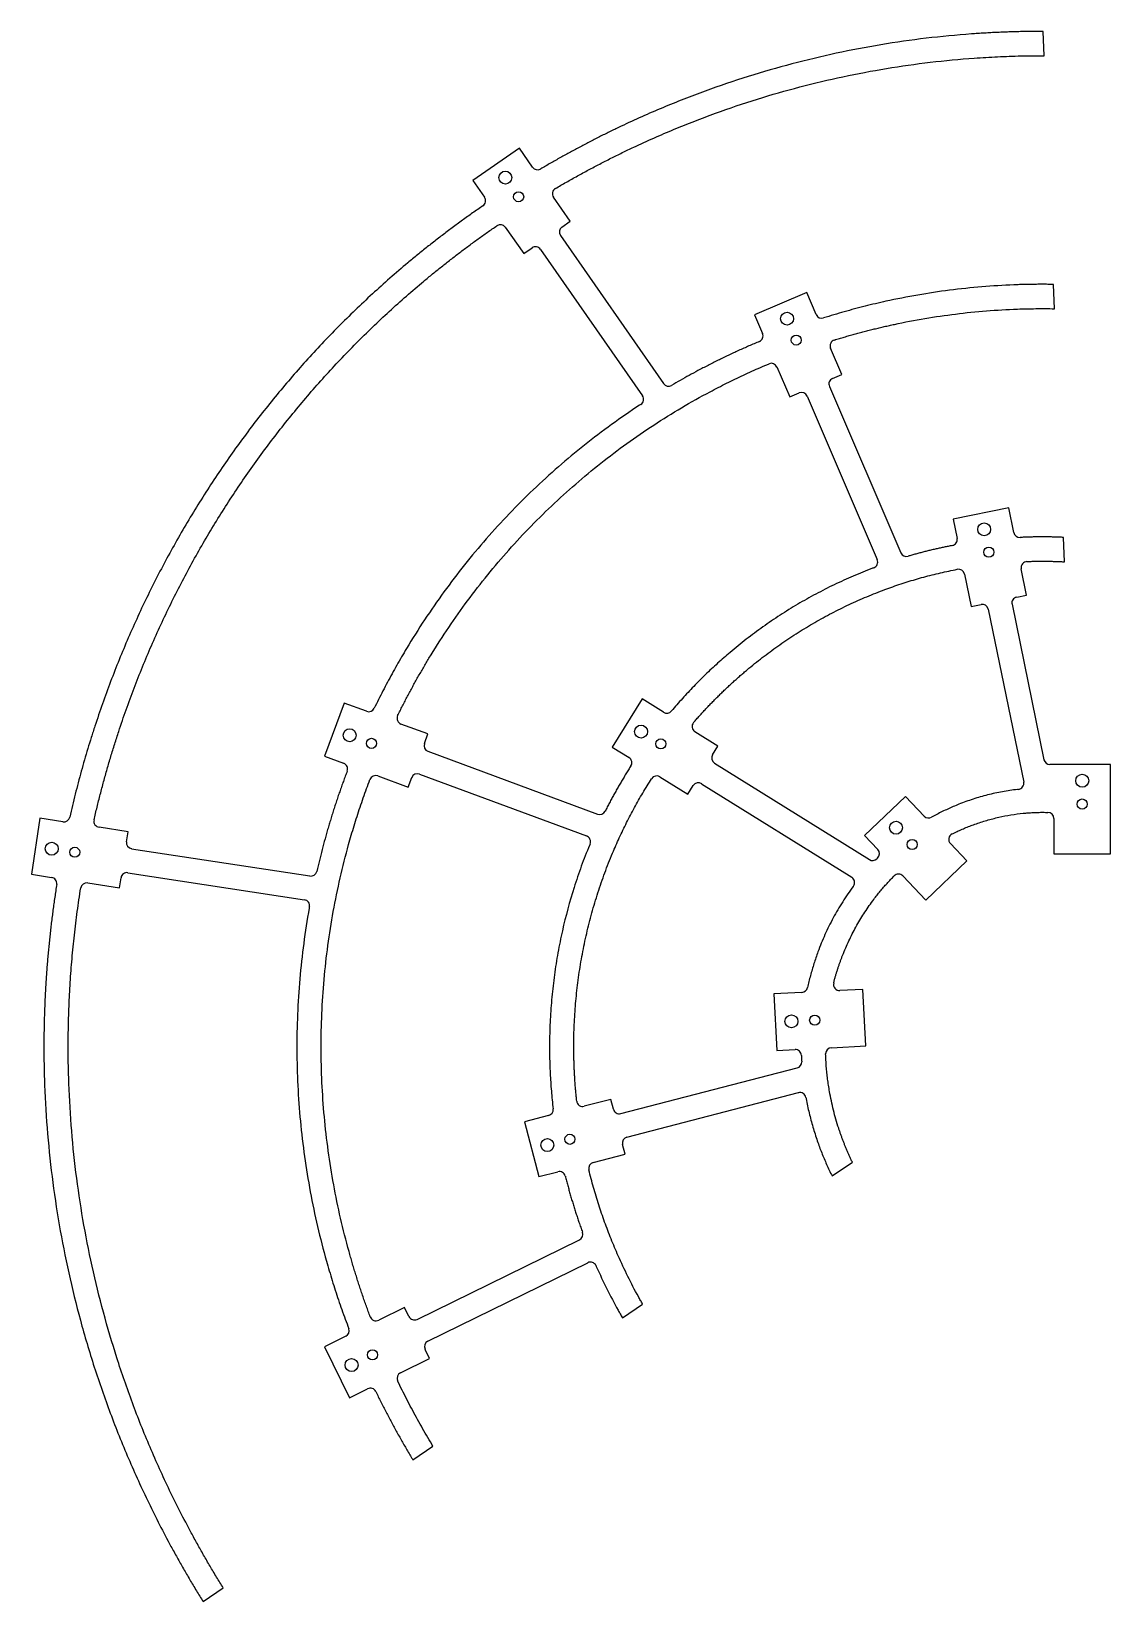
# Model space of a CAD drawing. Header units: millimetres. Extents: x -25.9 to 0.7, y -14.7 to 24.1.
import ezdxf

# ---------------------------------------------------------------- set-up
doc = ezdxf.new("R2010")
doc.units = ezdxf.units.MM

msp = doc.modelspace()

# ---------------------------------------------------------------- linework, layer by layer
at = {"color": 7, "linetype": 'Continuous', "lineweight": 25}
for p, q in [((-0.937, 23.471), (-0.961, 24.071)), ((-13.895, 21.19), (-15.045, 20.39)), ((-13.568, 20.719), (-13.895, 21.19)), ((-15.045, 20.39), (-14.756, 19.976)), ((-12.639, 19.384), (-13.052, 19.978)), ((-12.844, 19.242), (-12.639, 19.384)), ((-14.242, 19.237), (-13.788, 18.585)), ((-12.881, 19.033), (-10.337, 15.377)), ((-13.788, 18.585), (-13.583, 18.727)), ((-13.374, 18.69), (-10.857, 15.074)), ((-6.801, 17.624), (-8.088, 17.072)), ((-6.569, 17.082), (-6.801, 17.624)), ((-0.688, 17.225), (-0.712, 17.826)), ((-8.088, 17.072), (-7.892, 16.615)), ((-5.934, 15.602), (-6.212, 16.25)), ((-7.537, 15.788), (-7.22, 15.05)), ((-6.163, 15.504), (-5.934, 15.602)), ((-7.22, 15.05), (-6.99, 15.149)), ((-6.242, 15.307), (-4.48, 11.2)), ((-6.793, 15.07), (-5.06, 11.032)), ((-1.816, 12.313), (-3.187, 12.031)), ((-3.187, 12.031), (-3.09, 11.558)), ((-1.69, 11.701), (-1.816, 12.313)), ((-0.438, 10.98), (-0.463, 11.582)), ((-2.909, 10.677), (-2.744, 9.876)), ((-1.373, 10.158), (-1.506, 10.807)), ((-1.618, 10.108), (-1.373, 10.158)), ((-2.744, 9.876), (-2.499, 9.926)), ((-2.322, 9.81), (-1.445, 5.542)), ((-1.734, 9.931), (-0.946, 6.095)), ((-18.216, 7.493), (-18.702, 6.18)), ((-17.665, 7.289), (-18.216, 7.493)), ((-10.86, 7.594), (-11.601, 6.406)), ((-10.335, 7.266), (-10.86, 7.594)), ((-16.153, 6.729), (-16.817, 6.975)), ((-16.24, 6.495), (-16.153, 6.729)), ((-8.993, 6.43), (-9.562, 6.785)), ((-16.151, 6.302), (-11.963, 4.751)), ((-11.601, 6.406), (-11.188, 6.149)), ((-9.125, 6.218), (-8.993, 6.43)), ((-18.702, 6.18), (-18.234, 6.007)), ((-9.077, 6.011), (-5.254, 3.628)), ((0.7, 5.975), (-0.799, 5.975)), ((0.7, 3.775), (0.7, 5.975)), ((-17.39, 5.694), (-16.639, 5.416)), ((-16.639, 5.416), (-16.553, 5.651)), ((-16.36, 5.739), (-12.237, 4.212)), ((-10.425, 5.673), (-9.734, 5.242)), ((-9.734, 5.242), (-9.601, 5.454)), ((-9.395, 5.502), (-5.689, 3.192)), ((-4.366, 5.189), (-5.379, 4.223)), ((-3.901, 4.701), (-4.366, 5.189)), ((-25.729, 4.65), (-25.941, 3.266)), ((-25.164, 4.563), (-25.729, 4.65)), ((-23.554, 4.316), (-24.272, 4.426)), ((-23.592, 4.069), (-23.554, 4.316)), ((-0.7, 4.644), (-0.7, 3.775)), ((-23.466, 3.898), (-19.065, 3.224)), ((-5.379, 4.223), (-5.049, 3.876)), ((-2.848, 3.596), (-3.256, 4.024)), ((-5.051, 3.667), (-5.068, 3.65)), ((-3.862, 2.63), (-2.848, 3.596)), ((-0.7, 3.775), (0.7, 3.775)), ((-25.941, 3.266), (-25.441, 3.189)), ((-23.766, 2.933), (-23.728, 3.18)), ((-23.557, 3.305), (-19.202, 2.638)), ((-4.428, 3.224), (-3.862, 2.63)), ((-24.551, 3.053), (-23.766, 2.933)), ((-5.416, 0.426), (-5.984, 0.397)), ((-5.345, -0.972), (-5.416, 0.426)), ((-6.92, 0.35), (-7.613, 0.315)), ((-7.613, 0.315), (-7.542, -1.083)), ((-7.542, -1.083), (-7.09, -1.061)), ((-6.191, -1.015), (-5.345, -0.972)), ((-11.391, -2.64), (-7.038, -1.513)), ((-11.637, -2.29), (-12.293, -2.46)), ((-11.574, -2.532), (-11.637, -2.29)), ((-11.241, -3.221), (-7.007, -2.124)), ((-13.173, -2.688), (-13.766, -2.842)), ((-13.766, -2.842), (-13.415, -4.197)), ((-11.286, -3.646), (-11.348, -3.404)), ((-12.072, -3.849), (-11.286, -3.646)), ((-6.176, -4.179), (-5.674, -3.84)), ((-13.415, -4.197), (-12.943, -4.075)), ((-16.42, -7.72), (-12.412, -5.754)), ((-16.155, -8.259), (-12.206, -6.322)), ((-11.351, -7.681), (-10.852, -7.344)), ((-16.73, -7.427), (-17.368, -7.74)), ((-16.62, -7.652), (-16.73, -7.427)), ((-18.18, -8.138), (-18.706, -8.396)), ((-18.706, -8.396), (-18.089, -9.653)), ((-16.114, -8.684), (-16.224, -8.46)), ((-16.832, -9.036), (-16.114, -8.684)), ((-18.089, -9.653), (-17.64, -9.432)), ((-16.526, -11.183), (-16.029, -10.847)), ((-21.703, -14.686), (-21.205, -14.349))]:
    msp.add_line(p, q, dxfattribs=at)
for centre, radius in [((-14.241, 20.462), 0.16), ((-13.913, 19.99), 0.125), ((-7.287, 16.98), 0.16), ((-7.06, 16.452), 0.125), ((-2.421, 11.78), 0.16), ((-2.305, 11.217), 0.125), ((-18.084, 6.698), 0.16), ((-17.545, 6.498), 0.125), ((-10.891, 6.788), 0.16), ((-10.403, 6.484), 0.125), ((0, 5.575), 0.16), ((0, 5), 0.125), ((-4.597, 4.416), 0.16), ((-25.439, 3.897), 0.16), ((-24.871, 3.81), 0.125), ((-4.2, 4), 0.125), ((-7.178, -0.364), 0.16), ((-6.604, -0.335), 0.125), ((-13.204, -3.419), 0.16), ((-12.647, -3.275), 0.125), ((-17.522, -8.595), 0.125), ((-18.038, -8.848), 0.16)]:
    msp.add_circle(centre, radius, dxfattribs=at)
for centre, start, end in [((-13.445, 20.805), 214.8378, 300.5711), ((-12.929, 20.064), 120.4097, 214.8378), ((-14.879, 19.89), 304.5058, 34.8378), ((-14.365, 19.151), 34.8378, 124.4933), ((-12.758, 19.119), 124.8378, 214.8376), ((-13.497, 18.604), 34.8376, 124.8378), ((-6.431, 17.141), 203.2255, 287.4552), ((-8.029, 16.555), 292.7767, 23.2255), ((-6.074, 16.31), 107.1548, 203.2255), ((-7.674, 15.728), 23.2255, 112.7536), ((-6.104, 15.366), 113.2255, 203.2255), ((-10.214, 15.463), 214.8376, 300.3787), ((-6.931, 15.011), 23.2255, 113.2255), ((-10.98, 14.988), 303.1628, 34.8376), ((-1.543, 11.731), 191.6122, 272.6859), ((-3.237, 11.528), 280.9341, 11.6122), ((-5.198, 10.973), 290.6657, 23.2255), ((-4.342, 11.259), 203.2255, 286.3792), ((-1.359, 10.837), 91.9414, 191.6122), ((-3.056, 10.646), 11.6122, 100.8789), ((-1.587, 9.961), 101.6122, 191.6122), ((-2.469, 9.78), 11.6122, 101.6122), ((-17.613, 7.43), 249.6773, 334.1515), ((-16.765, 7.116), 153.8776, 249.6773), ((-10.255, 7.394), 238.0655, 319.7131), ((-9.483, 6.912), 139.0657, 238.0655), ((-16.099, 6.442), 159.6773, 249.6773), ((-8.998, 6.139), 148.0655, 238.0655), ((-18.286, 5.866), 339.2456, 69.6773), ((-11.268, 6.021), 327.4308, 58.0655), ((-0.799, 6.125), 191.6122, 270), ((-17.442, 5.554), 69.6773, 159.2244), ((-16.412, 5.598), 69.6773, 159.6773), ((-10.504, 5.545), 58.0655, 147.3825), ((-9.474, 5.375), 58.0655, 148.0655), ((-1.592, 5.512), 276.2977, 11.6122), ((-25.141, 4.711), 261.2905, 347.1577), ((-11.911, 4.891), 249.6773, 333.2583), ((-3.792, 4.805), 223.6028, 299.0759), ((-0.85, 4.644), 0, 88.4315), ((-24.249, 4.575), 167.0066, 261.2905), ((-23.444, 4.047), 171.2905, 261.2901), ((-12.289, 4.071), 337.2755, 69.6773), ((-5.157, 3.773), 314.9829, 43.6028), ((-3.147, 4.127), 116.4506, 223.6028), ((-5.175, 3.756), 238.0655, 315.2042), ((-25.464, 3.041), 350.9699, 81.2905), ((-23.58, 3.157), 81.2901, 171.2905), ((-19.042, 3.372), 261.2901, 347.011), ((-5.768, 3.065), 323.3733, 58.0655), ((-4.537, 3.121), 43.6028, 135.2121), ((-24.574, 2.905), 81.2905, 170.9582), ((-19.224, 2.49), 349.682, 81.2901), ((-6.928, 0.5), 272.9039, 347.7422), ((-5.991, 0.547), 165.3732, 272.9039), ((-7.083, -1.21), 1.8291, 92.9039), ((-6.184, -1.165), 92.9039, 181.6727), ((-7.076, -1.368), 284.5181, 3.0957), ((-6.97, -2.27), 10.3148, 104.5181), ((-13.21, -2.543), 284.5181, 6.6688), ((-12.33, -2.315), 186.1004, 284.5181), ((-11.429, -2.495), 194.5181, 284.5181), ((-11.203, -3.366), 104.5181, 194.5181), ((-12.034, -3.994), 104.5181, 193.8758), ((-12.906, -4.22), 13.9185, 104.5181), ((-12.478, -5.619), 296.1292, 20.0889), ((-12.14, -6.456), 23.8673, 116.1292), ((-17.434, -7.605), 200.5735, 296.1292), ((-16.486, -7.585), 206.1292, 296.1292), ((-18.246, -8.003), 296.1292, 20.8258), ((-16.089, -8.393), 116.1292, 206.1292), ((-16.765, -9.171), 116.1292, 205.7007), ((-17.574, -9.567), 25.72, 116.1292)]:
    msp.add_arc(centre, 0.15, start, end, dxfattribs=at)
for points, knots in [([(-0.961, 24.071), (-1.015, 24.071), (-1.123, 24.071), (-1.284, 24.069), (-1.446, 24.067), (-1.607, 24.063), (-1.768, 24.059), (-1.93, 24.053), (-2.091, 24.046), (-2.253, 24.038), (-2.414, 24.029), (-2.576, 24.019), (-3.057, 23.986), (-3.857, 23.909), (-4.97, 23.75), (-6.074, 23.539), (-7.168, 23.277), (-8.248, 22.966), (-9.135, 22.665), (-9.836, 22.399), (-10.357, 22.189), (-10.873, 21.966), (-11.299, 21.77), (-11.637, 21.608), (-11.889, 21.483), (-12.139, 21.356), (-12.388, 21.226), (-12.635, 21.093), (-12.881, 20.957), (-13.126, 20.818), (-13.287, 20.723), (-13.368, 20.676)], [0, 0, 0, 0, 0.012403, 0.024805, 0.037208, 0.049613, 0.062019, 0.074427, 0.086838, 0.099253, 0.111671, 0.124094, 0.136522, 0.222842, 0.309231, 0.395569, 0.481929, 0.568227, 0.654616, 0.697781, 0.740936, 0.784105, 0.827309, 0.848897, 0.870479, 0.892058, 0.913636, 0.935217, 0.956802, 0.978396, 1, 1, 1, 1]), ([(-13.005, 20.194), (-12.96, 20.22), (-12.87, 20.272), (-12.735, 20.35), (-12.599, 20.427), (-12.462, 20.503), (-12.325, 20.578), (-12.188, 20.652), (-12.05, 20.725), (-11.912, 20.798), (-11.773, 20.869), (-11.634, 20.939), (-11.494, 21.009), (-11.354, 21.078), (-11.214, 21.146), (-10.955, 21.268), (-10.576, 21.441), (-10.074, 21.656), (-9.567, 21.86), (-8.885, 22.116), (-8.022, 22.407), (-6.972, 22.708), (-5.909, 22.961), (-4.835, 23.164), (-3.753, 23.317), (-2.932, 23.394), (-2.377, 23.431), (-2.089, 23.446), (-1.801, 23.458), (-1.513, 23.466), (-1.225, 23.47), (-1.033, 23.471), (-0.937, 23.471)], [0, 0, 0, 0, 0.012348, 0.024691, 0.037031, 0.049369, 0.061704, 0.074037, 0.086369, 0.098701, 0.111032, 0.123363, 0.135695, 0.148028, 0.160364, 0.172701, 0.2159, 0.259065, 0.30222, 0.345387, 0.431761, 0.51805, 0.604389, 0.690709, 0.777066, 0.863362, 0.886161, 0.908945, 0.931718, 0.954482, 0.977242, 1, 1, 1, 1]), ([(-14.794, 19.766), (-14.837, 19.737), (-14.922, 19.678), (-15.049, 19.589), (-15.176, 19.499), (-15.302, 19.408), (-15.427, 19.316), (-15.552, 19.224), (-15.676, 19.131), (-15.8, 19.037), (-15.923, 18.942), (-16.046, 18.847), (-16.168, 18.75), (-16.289, 18.653), (-16.41, 18.556), (-16.53, 18.457), (-16.759, 18.267), (-17.093, 17.98), (-17.526, 17.591), (-17.951, 17.192), (-18.504, 16.646), (-19.171, 15.94), (-19.93, 15.056), (-20.648, 14.138), (-21.322, 13.188), (-21.951, 12.207), (-22.534, 11.198), (-23.07, 10.163), (-23.476, 9.281), (-23.776, 8.564), (-23.988, 8.022), (-24.188, 7.475), (-24.344, 7.015), (-24.463, 6.645), (-24.549, 6.367), (-24.631, 6.088), (-24.71, 5.808), (-24.786, 5.527), (-24.859, 5.245), (-24.929, 4.962), (-24.973, 4.773), (-24.995, 4.678)], [0, 0, 0, 0, 0.008339, 0.016675, 0.02501, 0.033344, 0.041677, 0.050009, 0.058341, 0.066673, 0.075005, 0.083338, 0.091672, 0.100007, 0.108344, 0.116683, 0.125024, 0.156267, 0.187506, 0.218759, 0.250042, 0.312515, 0.375047, 0.43754, 0.500045, 0.562515, 0.625035, 0.6875, 0.750023, 0.781273, 0.812511, 0.843753, 0.875014, 0.890635, 0.906252, 0.921868, 0.937484, 0.953104, 0.968728, 0.98436, 1, 1, 1, 1]), ([(-24.395, 4.608), (-24.383, 4.661), (-24.358, 4.766), (-24.32, 4.924), (-24.281, 5.081), (-24.241, 5.238), (-24.2, 5.395), (-24.158, 5.551), (-24.115, 5.707), (-24.071, 5.863), (-24.026, 6.018), (-23.98, 6.173), (-23.933, 6.328), (-23.885, 6.483), (-23.835, 6.637), (-23.743, 6.919), (-23.604, 7.328), (-23.408, 7.86), (-23.2, 8.387), (-22.906, 9.084), (-22.51, 9.941), (-21.987, 10.947), (-21.418, 11.928), (-20.805, 12.881), (-20.148, 13.805), (-19.448, 14.697), (-18.709, 15.556), (-18.059, 16.242), (-17.521, 16.773), (-17.108, 17.161), (-16.686, 17.539), (-16.328, 17.846), (-16.036, 18.086), (-15.816, 18.264), (-15.593, 18.439), (-15.368, 18.612), (-15.142, 18.782), (-14.913, 18.949), (-14.683, 19.113), (-14.527, 19.221), (-14.45, 19.275)], [0, 0, 0, 0, 0.008941, 0.01788, 0.026815, 0.035748, 0.044679, 0.053608, 0.062536, 0.071462, 0.080389, 0.089315, 0.098241, 0.107168, 0.116096, 0.125025, 0.156292, 0.18754, 0.218786, 0.250046, 0.312573, 0.37505, 0.437571, 0.500046, 0.562546, 0.625039, 0.68756, 0.750028, 0.781302, 0.812547, 0.843779, 0.875016, 0.890649, 0.906274, 0.921895, 0.937513, 0.95313, 0.968749, 0.984371, 1, 1, 1, 1]), ([(-0.712, 17.826), (-0.758, 17.827), (-0.851, 17.828), (-0.99, 17.828), (-1.129, 17.828), (-1.268, 17.826), (-1.407, 17.824), (-1.546, 17.82), (-1.904, 17.807), (-2.481, 17.772), (-3.274, 17.688), (-4.063, 17.569), (-4.672, 17.449), (-5.104, 17.35), (-5.363, 17.288), (-5.62, 17.221), (-5.876, 17.151), (-6.132, 17.077), (-6.301, 17.024), (-6.386, 16.998)], [0, 0, 0, 0, 0.0241196, 0.0482426, 0.0723706, 0.0965049, 0.1206471, 0.1447987, 0.168961, 0.3074302, 0.4459951, 0.5844178, 0.7230014, 0.769181, 0.815342, 0.8614944, 0.9076482, 0.9538134, 1, 1, 1, 1]), ([(-6.118, 16.453), (-6.077, 16.465), (-5.996, 16.49), (-5.874, 16.527), (-5.751, 16.562), (-5.628, 16.597), (-5.505, 16.63), (-5.382, 16.663), (-5.258, 16.695), (-5.134, 16.726), (-5.01, 16.756), (-4.886, 16.785), (-4.762, 16.813), (-4.429, 16.886), (-3.886, 16.99), (-3.128, 17.101), (-2.366, 17.179), (-1.78, 17.213), (-1.373, 17.224), (-1.144, 17.228), (-0.916, 17.229), (-0.764, 17.227), (-0.688, 17.225)], [0, 0, 0, 0, 0.023184, 0.046363, 0.069536, 0.092706, 0.115873, 0.139039, 0.162205, 0.185373, 0.208543, 0.231717, 0.254896, 0.278081, 0.417178, 0.556121, 0.695162, 0.834138, 0.875638, 0.91711, 0.958562, 1, 1, 1, 1]), ([(-7.971, 16.417), (-8.014, 16.399), (-8.1, 16.363), (-8.228, 16.307), (-8.356, 16.25), (-8.484, 16.193), (-8.611, 16.134), (-8.737, 16.075), (-8.863, 16.014), (-8.989, 15.953), (-9.114, 15.891), (-9.238, 15.827), (-9.362, 15.763), (-9.518, 15.681), (-9.705, 15.58), (-9.923, 15.458), (-10.066, 15.375), (-10.138, 15.333)], [0, 0, 0, 0, 0.0576956, 0.1153743, 0.1730397, 0.2306949, 0.2883436, 0.3459889, 0.4036344, 0.4612834, 0.5189392, 0.5766053, 0.6342851, 0.6919819, 0.7946452, 0.8973116, 1, 1, 1, 1]), ([(-16.9, 7.182), (-16.88, 7.222), (-16.84, 7.302), (-16.779, 7.423), (-16.718, 7.542), (-16.656, 7.662), (-16.593, 7.78), (-16.529, 7.898), (-16.464, 8.016), (-16.398, 8.133), (-16.331, 8.25), (-16.264, 8.366), (-16.196, 8.482), (-16.011, 8.789), (-15.699, 9.281), (-15.236, 9.942), (-14.745, 10.582), (-14.225, 11.199), (-13.679, 11.792), (-13.106, 12.361), (-12.509, 12.903), (-11.888, 13.418), (-11.245, 13.904), (-10.58, 14.361), (-9.895, 14.787), (-9.359, 15.088), (-8.985, 15.283), (-8.779, 15.387), (-8.573, 15.489), (-8.365, 15.587), (-8.155, 15.683), (-7.945, 15.777), (-7.803, 15.837), (-7.732, 15.867)], [0, 0, 0, 0, 0.01044, 0.020875, 0.031306, 0.041731, 0.052153, 0.062572, 0.072988, 0.083403, 0.093815, 0.104227, 0.114638, 0.12505, 0.187571, 0.250072, 0.312622, 0.375077, 0.437578, 0.500073, 0.562614, 0.625066, 0.687563, 0.750056, 0.81259, 0.875031, 0.892891, 0.910743, 0.928591, 0.946438, 0.964286, 0.982139, 1, 1, 1, 1]), ([(-10.898, 14.862), (-10.908, 14.856), (-11.152, 14.696), (-11.623, 14.371), (-12.291, 13.865), (-12.936, 13.328), (-13.555, 12.763), (-14.149, 12.17), (-14.715, 11.551), (-15.253, 10.908), (-15.761, 10.241), (-16.239, 9.552), (-16.58, 9.011), (-16.803, 8.633), (-16.922, 8.426), (-17.039, 8.216), (-17.153, 8.006), (-17.264, 7.793), (-17.373, 7.58), (-17.443, 7.436), (-17.478, 7.364)], [0, 0, 0, 0, 0.003634, 0.086678, 0.169735, 0.252711, 0.335811, 0.418832, 0.501868, 0.584821, 0.66791, 0.750916, 0.833952, 0.85765, 0.88135, 0.905054, 0.928768, 0.952494, 0.976237, 1, 1, 1, 1]), ([(-3.208, 11.381), (-3.242, 11.374), (-3.309, 11.361), (-3.409, 11.34), (-3.509, 11.319), (-3.609, 11.296), (-3.709, 11.273), (-3.809, 11.249), (-3.908, 11.223), (-4.008, 11.197), (-4.107, 11.171), (-4.204, 11.143), (-4.268, 11.125), (-4.3, 11.116)], [0, 0, 0, 0, 0.091223, 0.182444, 0.273669, 0.364905, 0.45616, 0.547439, 0.638751, 0.730101, 0.821497, 0.912946, 1, 1, 1, 1]), ([(-0.463, 11.582), (-0.498, 11.583), (-0.57, 11.586), (-0.677, 11.59), (-0.784, 11.592), (-0.891, 11.593), (-0.998, 11.594), (-1.106, 11.593), (-1.213, 11.592), (-1.321, 11.589), (-1.428, 11.586), (-1.5, 11.582), (-1.536, 11.581)], [0, 0, 0, 0, 0.099768, 0.199565, 0.299399, 0.399279, 0.499213, 0.59921, 0.699279, 0.799428, 0.899665, 1, 1, 1, 1]), ([(-1.364, 10.987), (-1.33, 10.988), (-1.261, 10.991), (-1.158, 10.993), (-1.055, 10.994), (-0.952, 10.994), (-0.849, 10.993), (-0.746, 10.991), (-0.644, 10.988), (-0.541, 10.985), (-0.473, 10.981), (-0.438, 10.98)], [0, 0, 0, 0, 0.1114532, 0.2227982, 0.3340447, 0.4452025, 0.5562811, 0.6672904, 0.7782401, 0.88914, 1, 1, 1, 1]), ([(-5.145, 10.832), (-5.157, 10.828), (-5.327, 10.763), (-5.655, 10.63), (-6.122, 10.418), (-6.579, 10.185), (-7.026, 9.934), (-7.462, 9.663), (-7.885, 9.375), (-8.297, 9.069), (-8.615, 8.811), (-8.849, 8.61), (-9.002, 8.474), (-9.152, 8.336), (-9.301, 8.195), (-9.447, 8.051), (-9.59, 7.905), (-9.732, 7.757), (-9.87, 7.606), (-10.007, 7.453), (-10.096, 7.349), (-10.141, 7.297)], [0, 0, 0, 0, 0.005796, 0.088611, 0.171564, 0.254403, 0.337302, 0.420091, 0.503014, 0.585813, 0.668699, 0.701825, 0.734927, 0.768015, 0.801098, 0.834185, 0.867285, 0.900408, 0.933562, 0.966756, 1, 1, 1, 1]), ([(-9.596, 7.01), (-9.571, 7.039), (-9.522, 7.096), (-9.446, 7.18), (-9.37, 7.264), (-9.293, 7.347), (-9.215, 7.429), (-9.137, 7.51), (-9.058, 7.59), (-8.978, 7.67), (-8.898, 7.749), (-8.816, 7.827), (-8.734, 7.904), (-8.651, 7.981), (-8.568, 8.057), (-8.484, 8.132), (-8.399, 8.206), (-8.313, 8.279), (-8.133, 8.43), (-7.853, 8.653), (-7.466, 8.936), (-7.067, 9.203), (-6.658, 9.453), (-6.239, 9.686), (-5.81, 9.901), (-5.373, 10.098), (-5.01, 10.244), (-4.726, 10.348), (-4.524, 10.417), (-4.321, 10.483), (-4.118, 10.545), (-3.913, 10.602), (-3.707, 10.656), (-3.5, 10.706), (-3.293, 10.752), (-3.153, 10.78), (-3.084, 10.794)], [0, 0, 0, 0, 0.014769, 0.029524, 0.044267, 0.058999, 0.073722, 0.088436, 0.103144, 0.117846, 0.132544, 0.147239, 0.161933, 0.176627, 0.191322, 0.20602, 0.220721, 0.235429, 0.250143, 0.312683, 0.375176, 0.437727, 0.500183, 0.562694, 0.625166, 0.687693, 0.750127, 0.778007, 0.805834, 0.833619, 0.861372, 0.889103, 0.916821, 0.944536, 0.972259, 1, 1, 1, 1]), ([(-11.141, 5.941), (-11.162, 5.908), (-11.204, 5.842), (-11.266, 5.742), (-11.326, 5.642), (-11.386, 5.542), (-11.445, 5.441), (-11.503, 5.339), (-11.559, 5.237), (-11.615, 5.135), (-11.67, 5.032), (-11.724, 4.928), (-11.76, 4.859), (-11.777, 4.824)], [0, 0, 0, 0, 0.091014, 0.181983, 0.272916, 0.36382, 0.454703, 0.545573, 0.636438, 0.727306, 0.818183, 0.909079, 1, 1, 1, 1]), ([(-18.146, 5.813), (-18.162, 5.771), (-18.194, 5.686), (-18.24, 5.56), (-18.286, 5.432), (-18.331, 5.305), (-18.375, 5.177), (-18.418, 5.048), (-18.46, 4.92), (-18.501, 4.791), (-18.541, 4.662), (-18.58, 4.532), (-18.619, 4.402), (-18.656, 4.272), (-18.706, 4.096), (-18.765, 3.875), (-18.833, 3.607), (-18.875, 3.428), (-18.896, 3.339)], [0, 0, 0, 0, 0.052256, 0.104509, 0.156762, 0.209017, 0.261277, 0.313544, 0.365821, 0.418111, 0.470417, 0.52274, 0.575085, 0.627452, 0.679846, 0.78659, 0.893301, 1, 1, 1, 1]), ([(-17.575, -7.658), (-17.591, -7.614), (-17.624, -7.526), (-17.672, -7.393), (-17.72, -7.26), (-17.766, -7.126), (-17.811, -6.992), (-17.855, -6.858), (-17.898, -6.724), (-17.941, -6.589), (-17.982, -6.454), (-18.022, -6.318), (-18.061, -6.183), (-18.163, -5.82), (-18.314, -5.227), (-18.485, -4.396), (-18.619, -3.56), (-18.716, -2.717), (-18.774, -1.872), (-18.795, -1.024), (-18.777, -0.177), (-18.721, 0.669), (-18.627, 1.511), (-18.494, 2.348), (-18.324, 3.178), (-18.166, 3.804), (-18.044, 4.231), (-17.975, 4.463), (-17.902, 4.694), (-17.827, 4.924), (-17.749, 5.153), (-17.668, 5.38), (-17.611, 5.531), (-17.583, 5.607)], [0, 0, 0, 0, 0.010429, 0.020855, 0.031277, 0.041697, 0.052116, 0.062533, 0.072949, 0.083365, 0.093782, 0.104199, 0.114619, 0.12504, 0.187589, 0.250056, 0.31257, 0.375067, 0.437612, 0.500075, 0.562588, 0.625076, 0.687613, 0.75006, 0.812555, 0.875028, 0.89291, 0.910777, 0.928633, 0.94648, 0.964321, 0.98216, 1, 1, 1, 1]), ([(-12.479, -2.331), (-12.483, -2.292), (-12.491, -2.216), (-12.502, -2.1), (-12.512, -1.985), (-12.52, -1.87), (-12.528, -1.754), (-12.534, -1.639), (-12.54, -1.523), (-12.544, -1.408), (-12.551, -1.157), (-12.553, -0.771), (-12.533, -0.251), (-12.491, 0.268), (-12.428, 0.785), (-12.343, 1.298), (-12.236, 1.808), (-12.108, 2.313), (-11.959, 2.812), (-11.789, 3.304), (-11.637, 3.691), (-11.513, 3.978), (-11.428, 4.168), (-11.339, 4.356), (-11.247, 4.543), (-11.152, 4.728), (-11.054, 4.911), (-10.953, 5.093), (-10.849, 5.272), (-10.741, 5.45), (-10.667, 5.568), (-10.63, 5.626)], [0, 0, 0, 0, 0.013915, 0.027822, 0.041724, 0.055621, 0.069514, 0.083405, 0.097295, 0.111184, 0.125075, 0.187637, 0.25012, 0.312652, 0.375148, 0.437694, 0.500158, 0.562814, 0.625284, 0.687678, 0.750111, 0.775196, 0.800239, 0.825249, 0.850232, 0.875197, 0.900151, 0.9251, 0.950053, 0.975017, 1, 1, 1, 1]), ([(-1.576, 5.363), (-1.584, 5.362), (-1.716, 5.347), (-1.971, 5.309), (-2.337, 5.229), (-2.696, 5.125), (-2.977, 5.023), (-3.184, 4.937), (-3.32, 4.877), (-3.455, 4.813), (-3.588, 4.745), (-3.676, 4.697), (-3.72, 4.674)], [0, 0, 0, 0, 0.0113429, 0.1759423, 0.3412907, 0.5057234, 0.6708178, 0.73652, 0.802246, 0.8680393, 0.933943, 1, 1, 1, 1]), ([(-3.214, 4.262), (-3.194, 4.272), (-3.153, 4.292), (-3.091, 4.321), (-3.029, 4.35), (-2.966, 4.377), (-2.904, 4.404), (-2.841, 4.43), (-2.777, 4.455), (-2.714, 4.479), (-2.575, 4.53), (-2.359, 4.6), (-2.061, 4.677), (-1.761, 4.735), (-1.518, 4.767), (-1.335, 4.783), (-1.212, 4.79), (-1.09, 4.795), (-0.968, 4.796), (-0.887, 4.795), (-0.846, 4.794)], [0, 0, 0, 0, 0.027938, 0.055839, 0.083708, 0.111549, 0.139368, 0.167169, 0.194957, 0.222736, 0.250513, 0.375802, 0.500675, 0.62585, 0.750499, 0.800616, 0.850593, 0.900461, 0.950253, 1, 1, 1, 1]), ([(-12.15, 4.013), (-12.155, 4.002), (-12.231, 3.821), (-12.369, 3.466), (-12.608, 2.768), (-12.8, 2.054), (-12.947, 1.331), (-13.034, 0.785), (-13.097, 0.235), (-13.137, -0.317), (-13.154, -0.87), (-13.149, -1.312), (-13.135, -1.644), (-13.123, -1.864), (-13.106, -2.085), (-13.086, -2.305), (-13.07, -2.452), (-13.061, -2.525)], [0, 0, 0, 0, 0.005435, 0.088311, 0.171263, 0.337029, 0.419855, 0.502808, 0.585654, 0.66856, 0.751369, 0.834285, 0.867405, 0.900527, 0.933661, 0.966815, 1, 1, 1, 1]), ([(-6.136, 0.585), (-6.13, 0.61), (-6.117, 0.66), (-6.096, 0.734), (-6.074, 0.807), (-6.051, 0.881), (-6.028, 0.954), (-6.003, 1.027), (-5.978, 1.099), (-5.951, 1.171), (-5.924, 1.243), (-5.858, 1.41), (-5.744, 1.668), (-5.567, 2.009), (-5.368, 2.336), (-5.196, 2.581), (-5.066, 2.749), (-4.986, 2.849), (-4.903, 2.946), (-4.819, 3.042), (-4.732, 3.136), (-4.673, 3.196), (-4.643, 3.227)], [0, 0, 0, 0, 0.0251152, 0.0502035, 0.075269, 0.1003158, 0.125348, 0.1503695, 0.1753846, 0.2003972, 0.2254114, 0.2504315, 0.3757857, 0.5005413, 0.6256702, 0.7503941, 0.792154, 0.833822, 0.8754192, 0.916967, 0.9584868, 1, 1, 1, 1]), ([(-25.316, 3.017), (-25.324, 2.964), (-25.34, 2.858), (-25.364, 2.699), (-25.387, 2.54), (-25.409, 2.381), (-25.429, 2.222), (-25.449, 2.062), (-25.468, 1.902), (-25.485, 1.743), (-25.502, 1.583), (-25.518, 1.423), (-25.533, 1.263), (-25.546, 1.102), (-25.559, 0.942), (-25.571, 0.782), (-25.591, 0.474), (-25.614, 0.019), (-25.631, -0.583), (-25.634, -1.186), (-25.618, -1.99), (-25.563, -2.994), (-25.441, -4.194), (-25.263, -5.387), (-25.029, -6.57), (-24.741, -7.742), (-24.398, -8.898), (-24.002, -10.037), (-23.553, -11.157), (-23.053, -12.254), (-22.639, -13.063), (-22.344, -13.6), (-22.189, -13.874), (-22.03, -14.147), (-21.868, -14.418), (-21.758, -14.596), (-21.703, -14.686)], [0, 0, 0, 0, 0.008714, 0.017425, 0.026136, 0.034845, 0.043554, 0.052262, 0.060971, 0.06968, 0.078389, 0.087099, 0.095811, 0.104525, 0.11324, 0.121958, 0.130679, 0.16333, 0.19598, 0.228647, 0.26135, 0.326659, 0.392005, 0.45732, 0.522653, 0.587946, 0.653299, 0.718594, 0.783939, 0.849249, 0.914571, 0.93166, 0.948744, 0.965827, 0.982912, 1, 1, 1, 1]), ([(-21.205, -14.349), (-21.233, -14.305), (-21.288, -14.215), (-21.37, -14.081), (-21.451, -13.946), (-21.531, -13.811), (-21.61, -13.675), (-21.689, -13.538), (-21.767, -13.401), (-21.843, -13.264), (-21.919, -13.126), (-22.156, -12.69), (-22.536, -11.946), (-23.021, -10.876), (-23.455, -9.785), (-23.839, -8.674), (-24.171, -7.548), (-24.451, -6.407), (-24.677, -5.255), (-24.849, -4.093), (-24.967, -2.924), (-25.019, -1.947), (-25.034, -1.164), (-25.031, -0.577), (-25.014, 0.01), (-24.989, 0.498), (-24.962, 0.888), (-24.938, 1.181), (-24.911, 1.473), (-24.88, 1.765), (-24.846, 2.057), (-24.808, 2.348), (-24.767, 2.638), (-24.737, 2.831), (-24.722, 2.928)], [0, 0, 0, 0, 0.008741, 0.017481, 0.026219, 0.034957, 0.043695, 0.052432, 0.06117, 0.069908, 0.078648, 0.087388, 0.152585, 0.217774, 0.282987, 0.348156, 0.413374, 0.478534, 0.543725, 0.608902, 0.6741, 0.739266, 0.771892, 0.804483, 0.837059, 0.869636, 0.885945, 0.902246, 0.918541, 0.934831, 0.95112, 0.96741, 0.983702, 1, 1, 1, 1]), ([(-5.648, 2.976), (-5.65, 2.973), (-5.743, 2.848), (-5.919, 2.591), (-6.152, 2.193), (-6.356, 1.78), (-6.491, 1.448), (-6.576, 1.207), (-6.624, 1.061), (-6.669, 0.914), (-6.71, 0.767), (-6.748, 0.618), (-6.77, 0.518), (-6.781, 0.468)], [0, 0, 0, 0, 0.00336, 0.169333, 0.335896, 0.501707, 0.668083, 0.723327, 0.778561, 0.833817, 0.889122, 0.944507, 1, 1, 1, 1]), ([(-19.077, 2.463), (-19.079, 2.451), (-19.134, 2.151), (-19.226, 1.559), (-19.322, 0.685), (-19.378, -0.193), (-19.395, -1.072), (-19.371, -1.952), (-19.308, -2.829), (-19.205, -3.703), (-19.063, -4.57), (-18.883, -5.431), (-18.716, -6.08), (-18.588, -6.523), (-18.515, -6.763), (-18.44, -7.002), (-18.361, -7.241), (-18.279, -7.478), (-18.194, -7.715), (-18.135, -7.872), (-18.106, -7.95)], [0, 0, 0, 0, 0.003428, 0.086423, 0.16955, 0.25259, 0.335669, 0.41866, 0.501772, 0.584799, 0.667855, 0.750828, 0.833923, 0.857651, 0.881371, 0.905088, 0.928805, 0.952527, 0.976257, 1, 1, 1, 1]), ([(-6.933, -1.206), (-6.932, -1.231), (-6.93, -1.283), (-6.928, -1.334), (-6.926, -1.359)], [0, 0, 0, 0, 0.500018, 1, 1, 1, 1]), ([(-5.674, -3.84), (-5.686, -3.815), (-5.71, -3.765), (-5.744, -3.691), (-5.778, -3.616), (-5.81, -3.54), (-5.842, -3.465), (-5.873, -3.389), (-5.902, -3.312), (-5.931, -3.236), (-5.959, -3.159), (-5.986, -3.081), (-6.028, -2.956), (-6.082, -2.78), (-6.143, -2.555), (-6.195, -2.327), (-6.235, -2.123), (-6.264, -1.943), (-6.286, -1.789), (-6.304, -1.634), (-6.318, -1.479), (-6.328, -1.324), (-6.332, -1.221), (-6.334, -1.169)], [0, 0, 0, 0, 0.029717, 0.059397, 0.089044, 0.118663, 0.148258, 0.177832, 0.207392, 0.23694, 0.266482, 0.296022, 0.325564, 0.410121, 0.494465, 0.578705, 0.662946, 0.719394, 0.77569, 0.831866, 0.887954, 0.943988, 1, 1, 1, 1]), ([(-6.822, -2.243), (-6.82, -2.254), (-6.797, -2.382), (-6.744, -2.626), (-6.652, -2.973), (-6.563, -3.251), (-6.488, -3.462), (-6.432, -3.608), (-6.373, -3.752), (-6.31, -3.896), (-6.245, -4.038), (-6.199, -4.132), (-6.176, -4.179)], [0, 0, 0, 0, 0.016097, 0.190942, 0.365925, 0.541483, 0.617823, 0.694148, 0.770494, 0.846894, 0.923385, 1, 1, 1, 1]), ([(-12.76, -4.184), (-12.75, -4.222), (-12.731, -4.299), (-12.701, -4.414), (-12.67, -4.529), (-12.638, -4.643), (-12.605, -4.757), (-12.57, -4.871), (-12.535, -4.985), (-12.499, -5.098), (-12.462, -5.211), (-12.423, -5.327), (-12.381, -5.446), (-12.352, -5.527), (-12.337, -5.568)], [0, 0, 0, 0, 0.082062, 0.164112, 0.246156, 0.328201, 0.410253, 0.492319, 0.574404, 0.656516, 0.73866, 0.820844, 0.910422, 1, 1, 1, 1]), ([(-10.852, -7.344), (-10.87, -7.312), (-10.905, -7.25), (-11.031, -7.024), (-11.221, -6.661), (-11.411, -6.254), (-11.545, -5.944), (-11.63, -5.736), (-11.712, -5.527), (-11.79, -5.317), (-11.865, -5.106), (-11.935, -4.893), (-12.002, -4.679), (-12.065, -4.464), (-12.125, -4.248), (-12.162, -4.103), (-12.18, -4.03)], [0, 0, 0, 0, 0.029976, 0.059955, 0.216725, 0.373341, 0.436244, 0.499044, 0.561759, 0.624409, 0.687012, 0.749588, 0.812156, 0.874734, 0.937343, 1, 1, 1, 1]), ([(-12.003, -6.395), (-11.998, -6.407), (-11.913, -6.599), (-11.738, -6.968), (-11.537, -7.35), (-11.405, -7.586), (-11.369, -7.649), (-11.351, -7.681)], [0, 0, 0, 0, 0.025183, 0.436942, 0.849185, 0.924598, 1, 1, 1, 1]), ([(-16.029, -10.847), (-16.039, -10.83), (-16.092, -10.742), (-16.188, -10.58), (-16.314, -10.36), (-16.437, -10.138), (-16.558, -9.915), (-16.675, -9.69), (-16.79, -9.464), (-16.864, -9.312), (-16.901, -9.236)], [0, 0, 0, 0, 0.030719, 0.169288, 0.307783, 0.446229, 0.58465, 0.723069, 0.861511, 1, 1, 1, 1]), ([(-17.438, -9.502), (-17.418, -9.544), (-17.377, -9.629), (-17.314, -9.756), (-17.25, -9.883), (-17.186, -10.009), (-17.12, -10.134), (-17.054, -10.259), (-16.986, -10.384), (-16.918, -10.508), (-16.849, -10.631), (-16.779, -10.755), (-16.708, -10.877), (-16.637, -10.999), (-16.576, -11.101), (-16.539, -11.162), (-16.526, -11.183)], [0, 0, 0, 0, 0.07402, 0.148024, 0.222016, 0.295998, 0.369975, 0.443951, 0.517929, 0.591913, 0.665907, 0.739914, 0.813939, 0.887985, 0.962055, 1, 1, 1, 1])]:
    msp.add_open_spline(points, degree=3, knots=knots, dxfattribs=at)

doc.saveas('drawing.dxf')
